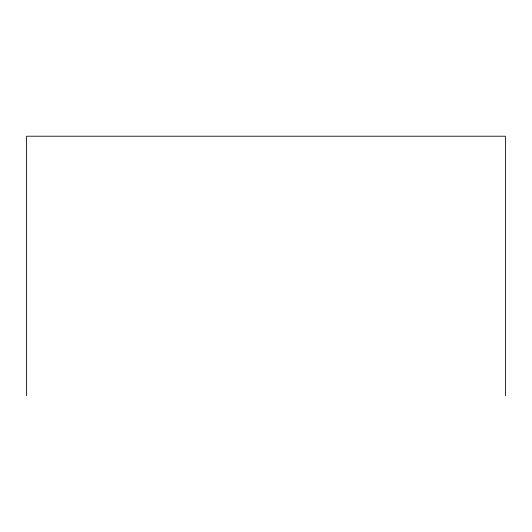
<?xml version="1.0" encoding="UTF-8"?>
<svg xmlns="http://www.w3.org/2000/svg" width="532" height="532" viewBox="0 0 532 532"><rect width="100%" height="100%" fill="white"/><g stroke="black" fill="none" stroke-linecap="round" stroke-linejoin="round"><path stroke-width="0.8" d="M505.4 395.788L505.4 136.212L26.6 136.212L26.6 395.788"/></g></svg>
